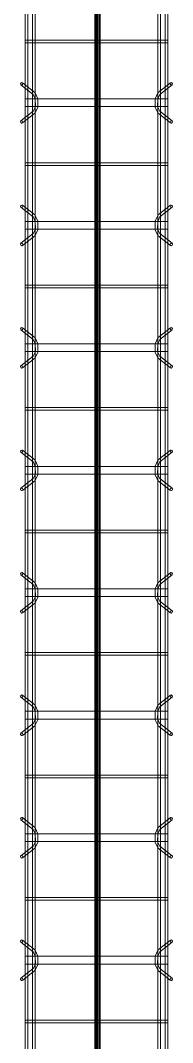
# Model space of a CAD drawing. Header units: inches. Extents: x -19229 to -222, y -6301 to 12387.
# Drawn here: x -3657.9 to -3643, y 10691.4 to 10791.6 of the extents above; entities that cross this region are included whole.
import ezdxf

# ---------------------------------------------------------------- set-up
doc = ezdxf.new("R2010")
doc.units = ezdxf.units.IN
doc.header["$MEASUREMENT"] = 0
doc.layers.add('A-GENM', color=13, linetype='Continuous', lineweight=9)
doc.layers.add('S-BEAM', color=12, linetype='Continuous', lineweight=9)

# ---------------------------------------------------------------- blocks, each defined once
blk = doc.blocks.new('Dowel bar assembly - Dowel bar assembly-671091-SLAB ON GROUND JOINTS')
at = {"layer": 'S-BEAM'}
for p, q in [((796.02, 2.23), (796.97, 1.03)), ((797.18, 1.19), (796.23, 2.39)), ((799.76, 2.39), (798.81, 1.19)), ((799.01, 1.03), (799.96, 2.23)), ((808.02, 2.23), (808.97, 1.03)), ((809.18, 1.19), (808.23, 2.39)), ((811.76, 2.39), (810.81, 1.19)), ((811.01, 1.03), (811.96, 2.23)), ((820.02, 2.23), (820.97, 1.03)), ((821.18, 1.19), (820.23, 2.39)), ((823.76, 2.39), (822.81, 1.19)), ((823.01, 1.03), (823.96, 2.23)), ((832.02, 2.23), (832.97, 1.03)), ((833.18, 1.19), (832.23, 2.39)), ((835.76, 2.39), (834.81, 1.19)), ((835.01, 1.03), (835.96, 2.23)), ((844.02, 2.23), (844.97, 1.03)), ((845.18, 1.19), (844.23, 2.39)), ((847.76, 2.39), (846.81, 1.19)), ((847.01, 1.03), (847.96, 2.23)), ((856.02, 2.23), (856.97, 1.03)), ((857.18, 1.19), (856.23, 2.39)), ((859.76, 2.39), (858.81, 1.19)), ((859.01, 1.03), (859.96, 2.23)), ((868.02, 2.23), (868.97, 1.03)), ((869.18, 1.19), (868.23, 2.39)), ((871.76, 2.39), (870.81, 1.19)), ((871.01, 1.03), (871.96, 2.23)), ((880.02, 2.23), (880.97, 1.03)), ((881.18, 1.19), (880.23, 2.39)), ((883.76, 2.39), (882.81, 1.19)), ((883.01, 1.03), (883.96, 2.23)), ((1524, 1.98), (0, 1.98)), ((0, 1.72), (1524, 1.72)), ((1524, 1.25), (0, 1.25)), ((791.87, 1.99), (791.87, -12.01)), ((792.13, 1.99), (791.87, 1.99)), ((791.87, 1.99), (792.13, 1.99)), ((792.13, -12.01), (792.13, 1.99)), ((797.62, 1.99), (797.62, -12.01)), ((798.38, 1.99), (797.62, 1.99)), ((797.62, 1.99), (798.38, 1.99)), ((798.38, -12.01), (798.38, 1.99)), ((803.87, 1.99), (803.87, -12.01)), ((804.13, 1.99), (803.87, 1.99)), ((803.87, 1.99), (804.13, 1.99)), ((804.13, -12.01), (804.13, 1.99)), ((809.62, 1.99), (809.62, -12.01)), ((810.38, 1.99), (809.62, 1.99)), ((809.62, 1.99), (810.38, 1.99)), ((810.38, -12.01), (810.38, 1.99)), ((815.87, 1.99), (815.87, -12.01)), ((816.13, 1.99), (815.87, 1.99)), ((815.87, 1.99), (816.13, 1.99)), ((816.13, -12.01), (816.13, 1.99)), ((821.62, 1.99), (821.62, -12.01)), ((822.38, 1.99), (821.62, 1.99)), ((821.62, 1.99), (822.38, 1.99)), ((822.38, -12.01), (822.38, 1.99)), ((827.87, 1.99), (827.87, -12.01)), ((828.13, 1.99), (827.87, 1.99)), ((827.87, 1.99), (828.13, 1.99)), ((828.13, -12.01), (828.13, 1.99)), ((833.62, 1.99), (833.62, -12.01)), ((834.38, 1.99), (833.62, 1.99)), ((833.62, 1.99), (834.38, 1.99)), ((834.38, -12.01), (834.38, 1.99)), ((839.87, 1.99), (839.87, -12.01)), ((840.13, 1.99), (839.87, 1.99)), ((839.87, 1.99), (840.13, 1.99)), ((840.13, -12.01), (840.13, 1.99)), ((845.62, 1.99), (845.62, -12.01)), ((846.38, 1.99), (845.62, 1.99)), ((845.62, 1.99), (846.38, 1.99)), ((846.38, -12.01), (846.38, 1.99)), ((851.87, 1.99), (851.87, -12.01)), ((852.13, 1.99), (851.87, 1.99)), ((851.87, 1.99), (852.13, 1.99)), ((852.13, -12.01), (852.13, 1.99)), ((857.62, 1.99), (857.62, -12.01)), ((858.38, 1.99), (857.62, 1.99)), ((857.62, 1.99), (858.38, 1.99)), ((858.38, -12.01), (858.38, 1.99)), ((863.87, 1.99), (863.87, -12.01)), ((864.13, 1.99), (863.87, 1.99)), ((863.87, 1.99), (864.13, 1.99)), ((864.13, -12.01), (864.13, 1.99)), ((869.62, 1.99), (869.62, -12.01)), ((870.38, 1.99), (869.62, 1.99)), ((869.62, 1.99), (870.38, 1.99)), ((870.38, -12.01), (870.38, 1.99)), ((875.87, 1.99), (875.87, -12.01)), ((876.13, 1.99), (875.87, 1.99)), ((875.87, 1.99), (876.13, 1.99)), ((876.13, -12.01), (876.13, 1.99)), ((881.62, 1.99), (881.62, -12.01)), ((882.38, 1.99), (881.62, 1.99)), ((881.62, 1.99), (882.38, 1.99)), ((882.38, -12.01), (882.38, 1.99)), ((887.87, 1.99), (887.87, -12.01)), ((888.13, 1.99), (887.87, 1.99)), ((887.87, 1.99), (888.13, 1.99)), ((888.13, -12.01), (888.13, 1.99)), ((0, 0.99), (1524, 0.99)), ((1524, -11.01), (0, -11.01)), ((0, -11.27), (1524, -11.27)), ((1524, -11.74), (0, -11.74)), ((0, -12), (1524, -12)), ((792.13, -12.01), (791.87, -12.01)), ((791.87, -12.01), (792.13, -12.01)), ((796.97, -11.05), (796.02, -12.25)), ((796.23, -12.41), (797.18, -11.21)), ((798.38, -12.01), (797.62, -12.01)), ((797.62, -12.01), (798.38, -12.01)), ((798.81, -11.21), (799.76, -12.41)), ((799.96, -12.25), (799.01, -11.05)), ((804.13, -12.01), (803.87, -12.01)), ((803.87, -12.01), (804.13, -12.01)), ((808.97, -11.05), (808.02, -12.25)), ((808.23, -12.41), (809.18, -11.21)), ((810.38, -12.01), (809.62, -12.01)), ((809.62, -12.01), (810.38, -12.01)), ((810.81, -11.21), (811.76, -12.41)), ((811.96, -12.25), (811.01, -11.05)), ((816.13, -12.01), (815.87, -12.01)), ((815.87, -12.01), (816.13, -12.01)), ((820.97, -11.05), (820.02, -12.25)), ((820.23, -12.41), (821.18, -11.21)), ((822.38, -12.01), (821.62, -12.01)), ((821.62, -12.01), (822.38, -12.01)), ((822.81, -11.21), (823.76, -12.41)), ((823.96, -12.25), (823.01, -11.05)), ((828.13, -12.01), (827.87, -12.01)), ((827.87, -12.01), (828.13, -12.01)), ((832.97, -11.05), (832.02, -12.25)), ((832.23, -12.41), (833.18, -11.21)), ((834.38, -12.01), (833.62, -12.01)), ((833.62, -12.01), (834.38, -12.01)), ((834.81, -11.21), (835.76, -12.41)), ((835.96, -12.25), (835.01, -11.05)), ((840.13, -12.01), (839.87, -12.01)), ((839.87, -12.01), (840.13, -12.01)), ((844.97, -11.05), (844.02, -12.25)), ((844.23, -12.41), (845.18, -11.21)), ((846.38, -12.01), (845.62, -12.01)), ((845.62, -12.01), (846.38, -12.01)), ((846.81, -11.21), (847.76, -12.41)), ((847.96, -12.25), (847.01, -11.05)), ((852.13, -12.01), (851.87, -12.01)), ((851.87, -12.01), (852.13, -12.01)), ((856.97, -11.05), (856.02, -12.25)), ((856.23, -12.41), (857.18, -11.21)), ((858.38, -12.01), (857.62, -12.01)), ((857.62, -12.01), (858.38, -12.01)), ((858.81, -11.21), (859.76, -12.41)), ((859.96, -12.25), (859.01, -11.05)), ((864.13, -12.01), (863.87, -12.01)), ((863.87, -12.01), (864.13, -12.01)), ((868.97, -11.05), (868.02, -12.25)), ((868.23, -12.41), (869.18, -11.21)), ((870.38, -12.01), (869.62, -12.01)), ((869.62, -12.01), (870.38, -12.01)), ((870.81, -11.21), (871.76, -12.41)), ((871.96, -12.25), (871.01, -11.05)), ((876.13, -12.01), (875.87, -12.01)), ((875.87, -12.01), (876.13, -12.01)), ((880.97, -11.05), (880.02, -12.25)), ((880.23, -12.41), (881.18, -11.21)), ((882.38, -12.01), (881.62, -12.01)), ((881.62, -12.01), (882.38, -12.01)), ((882.81, -11.21), (883.76, -12.41)), ((883.96, -12.25), (883.01, -11.05)), ((888.13, -12.01), (887.87, -12.01)), ((887.87, -12.01), (888.13, -12.01))]:
    blk.add_line(p, q, dxfattribs=at)
at = {"layer": 'S-BEAM', "flags": 128}
for points in [[(796.97, 1.03), (797.53, 0.73), (798.39, 0.72), (798.97, 0.99), (799.01, 1.03)], [(797.18, 1.19), (797.62, 0.97), (798.38, 0.98), (798.81, 1.19)], [(808.97, 1.03), (809.53, 0.73), (810.39, 0.72), (810.97, 0.99), (811.01, 1.03)], [(809.18, 1.19), (809.62, 0.97), (810.38, 0.98), (810.81, 1.19)], [(820.97, 1.03), (821.53, 0.73), (822.39, 0.72), (822.97, 0.99), (823.01, 1.03)], [(821.18, 1.19), (821.62, 0.97), (822.38, 0.98), (822.81, 1.19)], [(832.97, 1.03), (833.53, 0.73), (834.39, 0.72), (834.97, 0.99), (835.01, 1.03)], [(833.18, 1.19), (833.62, 0.97), (834.38, 0.98), (834.81, 1.19)], [(844.97, 1.03), (845.53, 0.73), (846.39, 0.72), (846.97, 0.99), (847.01, 1.03)], [(845.18, 1.19), (845.62, 0.97), (846.38, 0.98), (846.81, 1.19)], [(856.97, 1.03), (857.53, 0.73), (858.39, 0.72), (858.97, 0.99), (859.01, 1.03)], [(857.18, 1.19), (857.62, 0.97), (858.38, 0.98), (858.81, 1.19)], [(868.97, 1.03), (869.53, 0.73), (870.39, 0.72), (870.97, 0.99), (871.01, 1.03)], [(869.18, 1.19), (869.62, 0.97), (870.38, 0.98), (870.81, 1.19)], [(880.97, 1.03), (881.53, 0.73), (882.39, 0.72), (882.97, 0.99), (883.01, 1.03)], [(881.18, 1.19), (881.62, 0.97), (882.38, 0.98), (882.81, 1.19)], [(796.97, -11.05), (797.53, -10.75), (798.39, -10.74), (798.97, -11.01), (799.01, -11.05)], [(797.18, -11.21), (797.62, -10.99), (798.38, -11), (798.81, -11.21)], [(808.97, -11.05), (809.53, -10.75), (810.39, -10.74), (810.97, -11.01), (811.01, -11.05)], [(809.18, -11.21), (809.62, -10.99), (810.38, -11), (810.81, -11.21)], [(820.97, -11.05), (821.53, -10.75), (822.39, -10.74), (822.97, -11.01), (823.01, -11.05)], [(821.18, -11.21), (821.62, -10.99), (822.38, -11), (822.81, -11.21)], [(832.97, -11.05), (833.53, -10.75), (834.39, -10.74), (834.97, -11.01), (835.01, -11.05)], [(833.18, -11.21), (833.62, -10.99), (834.38, -11), (834.81, -11.21)], [(844.97, -11.05), (845.53, -10.75), (846.39, -10.74), (846.97, -11.01), (847.01, -11.05)], [(845.18, -11.21), (845.62, -10.99), (846.38, -11), (846.81, -11.21)], [(856.97, -11.05), (857.53, -10.75), (858.39, -10.74), (858.97, -11.01), (859.01, -11.05)], [(857.18, -11.21), (857.62, -10.99), (858.38, -11), (858.81, -11.21)], [(868.97, -11.05), (869.53, -10.75), (870.39, -10.74), (870.97, -11.01), (871.01, -11.05)], [(869.18, -11.21), (869.62, -10.99), (870.38, -11), (870.81, -11.21)], [(880.97, -11.05), (881.53, -10.75), (882.39, -10.74), (882.97, -11.01), (883.01, -11.05)], [(881.18, -11.21), (881.62, -10.99), (882.38, -11), (882.81, -11.21)]]:
    blk.add_lwpolyline(points, dxfattribs=at)
at = {"layer": 'S-BEAM'}
for centre, major_axis, start_param, end_param in [((796.12, 2.31), (0.101, 0.08), 5.709265, 8.850858), ((796.12, 2.31), (0.101, 0.08), 2.567673, 5.709265), ((799.86, 2.31), (-0.101, 0.08), 3.715513, 6.857105), ((799.86, 2.31), (-0.101, 0.08), 0.57392, 3.715513), ((808.12, 2.31), (0.101, 0.08), 5.709265, 8.850858), ((808.12, 2.31), (0.101, 0.08), 2.567673, 5.709265), ((811.86, 2.31), (-0.101, 0.08), 3.715513, 6.857105), ((811.86, 2.31), (-0.101, 0.08), 0.57392, 3.715513), ((820.12, 2.31), (0.101, 0.08), 5.709265, 8.850858), ((820.12, 2.31), (0.101, 0.08), 2.567673, 5.709265), ((823.86, 2.31), (-0.101, 0.08), 3.715513, 6.857105), ((823.86, 2.31), (-0.101, 0.08), 0.57392, 3.715513), ((832.12, 2.31), (0.101, 0.08), 5.709265, 8.850858), ((832.12, 2.31), (0.101, 0.08), 2.567673, 5.709265), ((835.86, 2.31), (-0.101, 0.08), 3.715513, 6.857105), ((835.86, 2.31), (-0.101, 0.08), 0.57392, 3.715513), ((844.12, 2.31), (0.101, 0.08), 5.709265, 8.850858), ((844.12, 2.31), (0.101, 0.08), 2.567673, 5.709265), ((847.86, 2.31), (-0.101, 0.08), 3.715513, 6.857105), ((847.86, 2.31), (-0.101, 0.08), 0.57392, 3.715513), ((856.12, 2.31), (0.101, 0.08), 5.709265, 8.850858), ((856.12, 2.31), (0.101, 0.08), 2.567673, 5.709265), ((859.86, 2.31), (-0.101, 0.08), 3.715513, 6.857105), ((859.86, 2.31), (-0.101, 0.08), 0.57392, 3.715513), ((868.12, 2.31), (0.101, 0.08), 5.709265, 8.850858), ((868.12, 2.31), (0.101, 0.08), 2.567673, 5.709265), ((871.86, 2.31), (-0.101, 0.08), 3.715513, 6.857105), ((871.86, 2.31), (-0.101, 0.08), 0.57392, 3.715513), ((880.12, 2.31), (0.101, 0.08), 5.709265, 8.850858), ((880.12, 2.31), (0.101, 0.08), 2.567673, 5.709265), ((883.86, 2.31), (-0.101, 0.08), 3.715513, 6.857105), ((883.86, 2.31), (-0.101, 0.08), 0.57392, 3.715513), ((796.12, -12.33), (-0.101, 0.08), 3.715513, 6.857105), ((796.12, -12.33), (-0.101, 0.08), 0.57392, 3.715513), ((799.86, -12.33), (0.101, 0.08), 5.709265, 8.850858), ((799.86, -12.33), (0.101, 0.08), 2.567673, 5.709265), ((808.12, -12.33), (-0.101, 0.08), 3.715513, 6.857105), ((808.12, -12.33), (-0.101, 0.08), 0.57392, 3.715513), ((811.86, -12.33), (0.101, 0.08), 5.709265, 8.850858), ((811.86, -12.33), (0.101, 0.08), 2.567673, 5.709265), ((820.12, -12.33), (-0.101, 0.08), 3.715513, 6.857105), ((820.12, -12.33), (-0.101, 0.08), 0.57392, 3.715513), ((823.86, -12.33), (0.101, 0.08), 5.709265, 8.850858), ((823.86, -12.33), (0.101, 0.08), 2.567673, 5.709265), ((832.12, -12.33), (-0.101, 0.08), 3.715513, 6.857105), ((832.12, -12.33), (-0.101, 0.08), 0.57392, 3.715513), ((835.86, -12.33), (0.101, 0.08), 5.709265, 8.850858), ((835.86, -12.33), (0.101, 0.08), 2.567673, 5.709265), ((844.12, -12.33), (-0.101, 0.08), 3.715513, 6.857105), ((844.12, -12.33), (-0.101, 0.08), 0.57392, 3.715513), ((847.86, -12.33), (0.101, 0.08), 5.709265, 8.850858), ((847.86, -12.33), (0.101, 0.08), 2.567673, 5.709265), ((856.12, -12.33), (-0.101, 0.08), 3.715513, 6.857105), ((856.12, -12.33), (-0.101, 0.08), 0.57392, 3.715513), ((859.86, -12.33), (0.101, 0.08), 5.709265, 8.850858), ((859.86, -12.33), (0.101, 0.08), 2.567673, 5.709265), ((868.12, -12.33), (-0.101, 0.08), 3.715513, 6.857105), ((868.12, -12.33), (-0.101, 0.08), 0.57392, 3.715513), ((871.86, -12.33), (0.101, 0.08), 5.709265, 8.850858), ((871.86, -12.33), (0.101, 0.08), 2.567673, 5.709265), ((880.12, -12.33), (-0.101, 0.08), 3.715513, 6.857105), ((880.12, -12.33), (-0.101, 0.08), 0.57392, 3.715513), ((883.86, -12.33), (0.101, 0.08), 5.709265, 8.850858), ((883.86, -12.33), (0.101, 0.08), 2.567673, 5.709265)]:
    blk.add_ellipse(centre, major_axis=major_axis, ratio=0.816528, start_param=start_param, end_param=end_param, dxfattribs=at)

msp = doc.modelspace()

# ---------------------------------------------------------------- linework, layer by layer
at = {"layer": 'A-GENM'}
for p, q in [((-3650.57292, 9901.1894), (-3650.57292, 11426.9894)), ((-3650.51315, 11426.9894), (-3650.51315, 9901.1894)), ((-3650.51315, 11426.9894), (-3650.51315, 9901.1894)), ((-3650.49529, 11426.9894), (-3650.49529, 9901.1894)), ((-3650.48604, 9901.1894), (-3650.48604, 11426.9894)), ((-3650.47378, 9901.1894), (-3650.47378, 11426.9894)), ((-3650.47378, 11426.9894), (-3650.47378, 9901.1894)), ((-3650.40841, 9901.1894), (-3650.40841, 11426.9894)), ((-3650.35974, 9901.1894), (-3650.35974, 11426.9894)), ((-3650.27286, 11426.9894), (-3650.27286, 9901.1894)), ((-3650.15882, 9901.1894), (-3650.15882, 11426.9894)), ((-3650.15882, 9901.1894), (-3650.15882, 11426.9894)), ((-3650.15125, 9901.1894), (-3650.15125, 11426.9894)), ((-3650.14972, 9901.1894), (-3650.14972, 11426.9894)), ((-3650.11944, 11426.9894), (-3650.11944, 9901.1894)), ((-3650.11944, 11426.9894), (-3650.11944, 9901.1894)), ((-3650.06436, 9901.1894), (-3650.06436, 11426.9894)), ((-3650.06284, 9901.1894), (-3650.06284, 11426.9894))]:
    msp.add_line(p, q, dxfattribs=at)

# ---------------------------------------------------------------- block references
at = {"layer": 'S-BEAM', "rotation": 89.99999999999991}
msp.add_blockref('Dowel bar assembly - Dowel bar assembly-671091-SLAB ON GROUND JOINTS', (-3655.42348, 9901.50636), dxfattribs=at)

doc.saveas('drawing.dxf')
